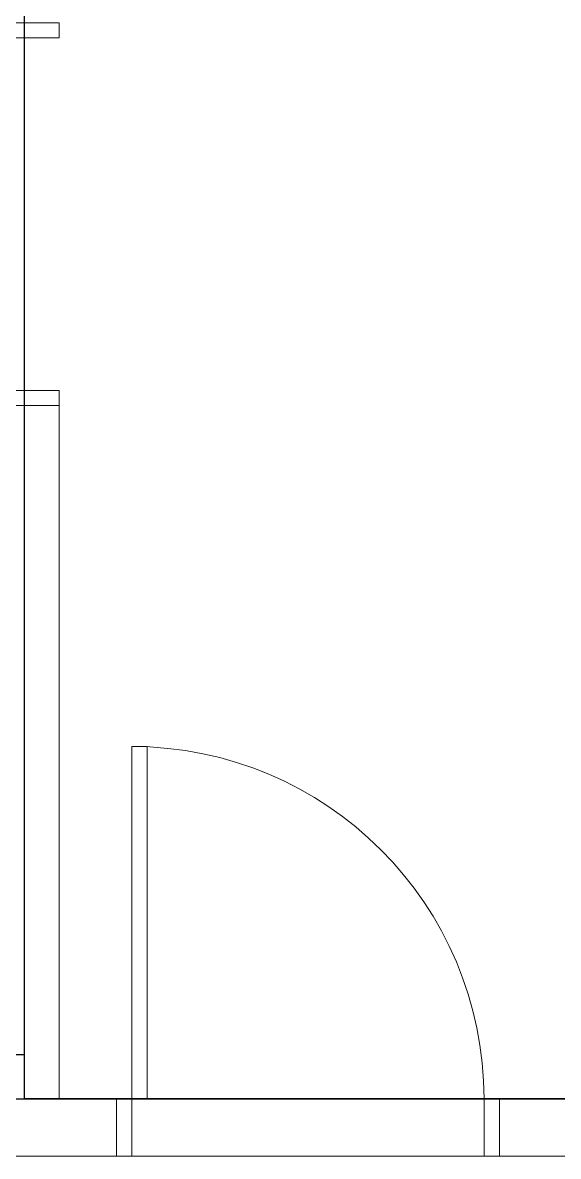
# Model space of a CAD drawing. Header units: millimetres. Extents: x -637480 to 299894, y -125373 to 39000.
# Drawn here: x 259475 to 260874, y -150 to 2810 of the extents above; entities that cross this region are included whole.
import ezdxf

# ---------------------------------------------------------------- set-up
doc = ezdxf.new("R2010")
doc.units = ezdxf.units.MM
doc.linetypes.add('Xref building Toll$0$Grid Line', pattern=[22.225, 12.7, -3.175, 3.175, -3.175])
for name, color, linetype, lineweight in [('AM_BOR', 4, 'Continuous', 25), ('Xref building Toll$0$A-DOOR', 31, 'Continuous', 9), ('Xref building Toll$0$A-DOOR-HDLN', 31, 'Continuous', 9), ('Xref building Toll$0$A-FLOR', 192, 'Continuous', 25), ('Xref building Toll$0$A-WALL', 113, 'Continuous', 9)]:
    doc.layers.add(name, color=color, linetype=linetype, lineweight=lineweight)
doc.layers.add('Xref building Toll$0$S-GRID', color=8, linetype='Continuous')

# ---------------------------------------------------------------- blocks, each defined once
blk = doc.blocks.new('Xref building Toll$0$Toll Grids')
at = {"layer": 'Xref building Toll$0$S-GRID', "linetype": 'Xref building Toll$0$Grid Line'}
blk.add_line((-9195.8, 0), (280997.7, 0), dxfattribs=at)
blk = doc.blocks.new('Xref building Toll$0$_SBA 1SWING SPDoor 01a - 920W x 2040H WD-1991710-MASTER GROUND FLOOR')
at = {"layer": 'Xref building Toll$0$A-DOOR'}
for p, q in [((-500, -75), (-500, 75)), ((-460, 75), (-500, 75)), ((-500, 75), (-500, 75)), ((-460, 75), (-500, 75)), ((-500, 75), (-500, -75)), ((-460, 75), (-460, 75)), ((-460, 75), (-460, -75)), ((-460, -75), (-460, 75)), ((460, 75), (500, 75)), ((460, -75), (460, 75)), ((460, 75), (460, 75)), ((500, 75), (460, 75)), ((460, 75), (460, -75)), ((500, 75), (500, -75)), ((500, 75), (500, 75)), ((500, -75), (500, 75)), ((-500, -75), (-500, -75)), ((-500, -75), (-460, -75)), ((-500, -75), (-460, -75)), ((-460, -75), (-460, -75)), ((420, -75), (420, -995)), ((460, -75), (420, -75)), ((460, -995), (460, -75)), ((500, -75), (460, -75)), ((460, -75), (460, -75)), ((460, -75), (500, -75)), ((500, -75), (500, -75)), ((460, -995), (420, -995))]:
    blk.add_line(p, q, dxfattribs=at)
blk.add_arc((460, -75), 920, 180, 270, dxfattribs=at)
at = {"layer": 'Xref building Toll$0$A-DOOR-HDLN'}
blk.add_line((-460, -75), (460, -75), dxfattribs=at)
blk = doc.blocks.new('Xref building Toll$0$_SBA 1SWING SPDoor 01a - 920W x 2700H AD-2126330-MASTER GROUND FLOOR')
at = {"layer": 'Xref building Toll$0$A-DOOR'}
for p, q in [((460, 984), (420, 984)), ((420, 64), (420, 984)), ((460, 984), (460, 64)), ((-500, 64), (-500, 64)), ((-500, 64), (-500, -64)), ((-500, 64), (-460, 64)), ((-500, 64), (-460, 64)), ((-500, -64), (-500, 64)), ((-460, -64), (-460, 64)), ((-460, 64), (-460, 64)), ((-460, 64), (-460, -64)), ((460, 64), (420, 64)), ((460, 64), (460, -64)), ((500, 64), (460, 64)), ((460, 64), (460, 64)), ((460, 64), (500, 64)), ((460, -64), (460, 64)), ((500, -64), (500, 64)), ((500, 64), (500, 64)), ((500, 64), (500, -64)), ((-460, -64), (-500, -64)), ((-500, -64), (-500, -64)), ((-460, -64), (-500, -64)), ((-460, -64), (-460, -64)), ((460, -64), (500, -64)), ((460, -64), (460, -64)), ((500, -64), (460, -64)), ((500, -64), (500, -64))]:
    blk.add_line(p, q, dxfattribs=at)
blk.add_arc((460, 64), 920, 90, 180, dxfattribs=at)
at = {"layer": 'Xref building Toll$0$A-DOOR-HDLN'}
blk.add_line((-460, 64), (460, 64), dxfattribs=at)
blk = doc.blocks.new('Xref building Toll')
at = {"layer": 'Xref building Toll$0$A-FLOR'}
for p, q in [((259480, 0), (259480, 8935)), ((259480, 115), (251918, 115)), ((119436, 0), (270000, 0)), ((270000, 0), (259480, 0))]:
    blk.add_line(p, q, dxfattribs=at)
at = {"layer": 'Xref building Toll$0$A-WALL', "lineweight": 18}
for p, q in [((259570, 1810), (259442, 1810)), ((259570, 0), (259570, 1810)), ((259720, -150), (259720, 0)), ((260720, 0), (260720, -150)), ((238600, -150), (259720, -150)), ((260720, -150), (270000, -150))]:
    blk.add_line(p, q, dxfattribs=at)
at = {"layer": 'Xref building Toll$0$A-WALL'}
blk.add_line((260720, -150), (259720, -150), dxfattribs=at)
blk.add_blockref('Xref building Toll$0$Toll Grids', (0, 0))
at = {"layer": 'Xref building Toll$0$A-DOOR'}
for name, p, rotation in [('Xref building Toll$0$_SBA 1SWING SPDoor 01a - 920W x 2700H AD-2126330-MASTER GROUND FLOOR', (259506, 2310), 90), ('Xref building Toll$0$_SBA 1SWING SPDoor 01a - 920W x 2040H WD-1991710-MASTER GROUND FLOOR', (260220, -75), 180)]:
    blk.add_blockref(name, p, dxfattribs=dict(at, rotation=rotation))

msp = doc.modelspace()

# ---------------------------------------------------------------- block references
at = {"layer": 'AM_BOR'}
msp.add_blockref('Xref building Toll', (0, 0), dxfattribs=at)

doc.saveas('drawing.dxf')
